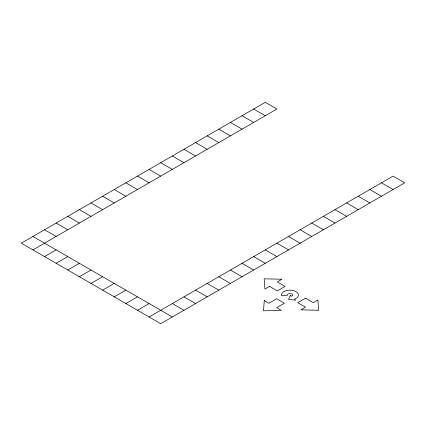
<?xml version="1.0" encoding="UTF-8"?>
<svg xmlns="http://www.w3.org/2000/svg" width="426" height="426" viewBox="0 0 426 426"><rect width="100%" height="100%" fill="white"/><g stroke="black" fill="none" stroke-linecap="round" stroke-linejoin="round"><path stroke-width="0.64" d="M32.919 249.892L276.9 109.029L265.281 102.325L21.3 243.182L160.719 323.675L404.7 182.818L393.081 176.108L149.1 316.971M44.538 256.601L56.152 249.892M56.152 263.305L67.771 256.601M67.771 270.015L79.39 263.305M79.39 276.724L91.01 270.015M91.01 283.428L102.629 276.724M102.629 290.138L114.248 283.428M114.248 296.847L125.862 290.138M125.862 303.552L137.481 296.847M137.481 310.261L149.1 303.552M253.662 109.029L265.281 115.739M381.462 182.818L393.081 189.522M242.048 115.739L253.662 122.448M369.848 189.522L381.462 196.232M230.429 122.448L242.048 129.153M358.229 196.232L369.848 202.941M218.81 129.153L230.429 135.862M346.61 202.941L358.229 209.645M207.19 135.862L218.81 142.572M334.99 209.645L346.61 216.355M195.571 142.572L207.19 149.276M323.371 216.355L334.99 223.059M183.952 149.276L195.571 155.985M311.752 223.059L323.371 229.768M172.338 155.985L183.952 162.695M300.138 229.768L311.752 236.478M160.719 162.695L172.338 169.399M288.519 236.478L300.138 243.182M149.1 169.399L160.719 176.108M276.9 243.182L288.519 249.892M137.481 176.108L149.1 182.818M265.281 249.892L276.9 256.601M125.862 182.818L137.481 189.522M253.662 256.601L265.281 263.305M114.248 189.522L125.862 196.232M242.048 263.305L253.662 270.015M102.629 196.232L114.248 202.941M230.429 270.015L242.048 276.724M91.01 202.941L102.629 209.645M218.81 276.724L230.429 283.428M79.39 209.645L91.01 216.355M207.19 283.428L218.81 290.138M67.771 216.355L79.39 223.059M195.571 290.138L207.19 296.847M56.152 223.059L67.771 229.768M183.952 296.847L195.571 303.552M44.538 229.768L56.152 236.478M172.338 303.552L183.952 310.261M32.919 236.478L172.338 316.971M264.269 300.538L263.502 310.815L281.309 310.373L276.66 307.689L284.408 303.221L276.66 298.748L268.912 303.221L264.269 300.538M290.34 295.362L288.535 299.356L295.713 300.186L294.552 299.143A8.483 4.899 0 0 0 297.673 292.981A8.483 4.899 0 0 0 287.545 290.33A8.483 4.899 0 0 0 281.57 295.74L287.39 295.245A2.599 1.502 0 0 1 289.222 293.583A2.599 1.502 0 0 1 292.327 294.398A2.599 1.502 0 0 1 291.368 296.288L290.34 295.362M269.567 286.405L264.919 289.089L264.152 278.806L281.959 279.248L277.31 281.932L285.058 286.405L277.31 290.878L269.567 286.405M305.517 298.216L297.769 302.689L305.517 307.162L300.868 309.846L318.675 310.282L317.908 300.005L313.259 302.689L305.517 298.216"/></g></svg>
